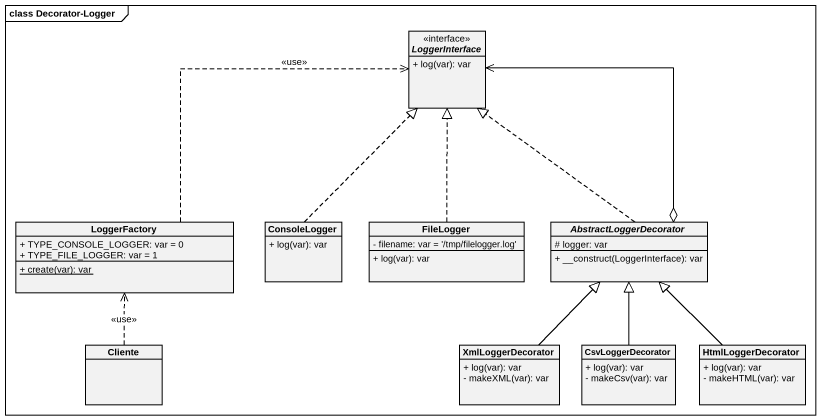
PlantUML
@startuml
mainframe class Decorator-Logger
hide circle
hide empty members
skinparam classAttributeIconSize 0
interface LoggerInterface {
  + log(var): var
}
class LoggerFactory {
  + TYPE_CONSOLE_LOGGER: var = 0
  + TYPE_FILE_LOGGER: var = 1
  {static} + create(var): var
}
class ConsoleLogger {
  + log(var): var
}
class FileLogger {
  - filename: var = '/tmp/filelogger.log'
  + log(var): var
}
abstract class AbstractLoggerDecorator {
  # logger: var
  + __construct(LoggerInterface): var
}
class Cliente
class XmlLoggerDecorator {
  + log(var): var
  - makeXML(var): var
}
class CsvLoggerDecorator {
  + log(var): var
  - makeCsv(var): var
}
class HtmlLoggerDecorator {
  + log(var): var
  - makeHTML(var): var
}
LoggerInterface <--o AbstractLoggerDecorator
LoggerFactory .right.> LoggerInterface : <<use>>
ConsoleLogger .up.|> LoggerInterface
FileLogger .up.|> LoggerInterface
AbstractLoggerDecorator .up.|> LoggerInterface
Cliente .up.> LoggerFactory : <<use>>
XmlLoggerDecorator -up-|> AbstractLoggerDecorator
CsvLoggerDecorator -up-|> AbstractLoggerDecorator
HtmlLoggerDecorator -up-|> AbstractLoggerDecorator
@enduml
